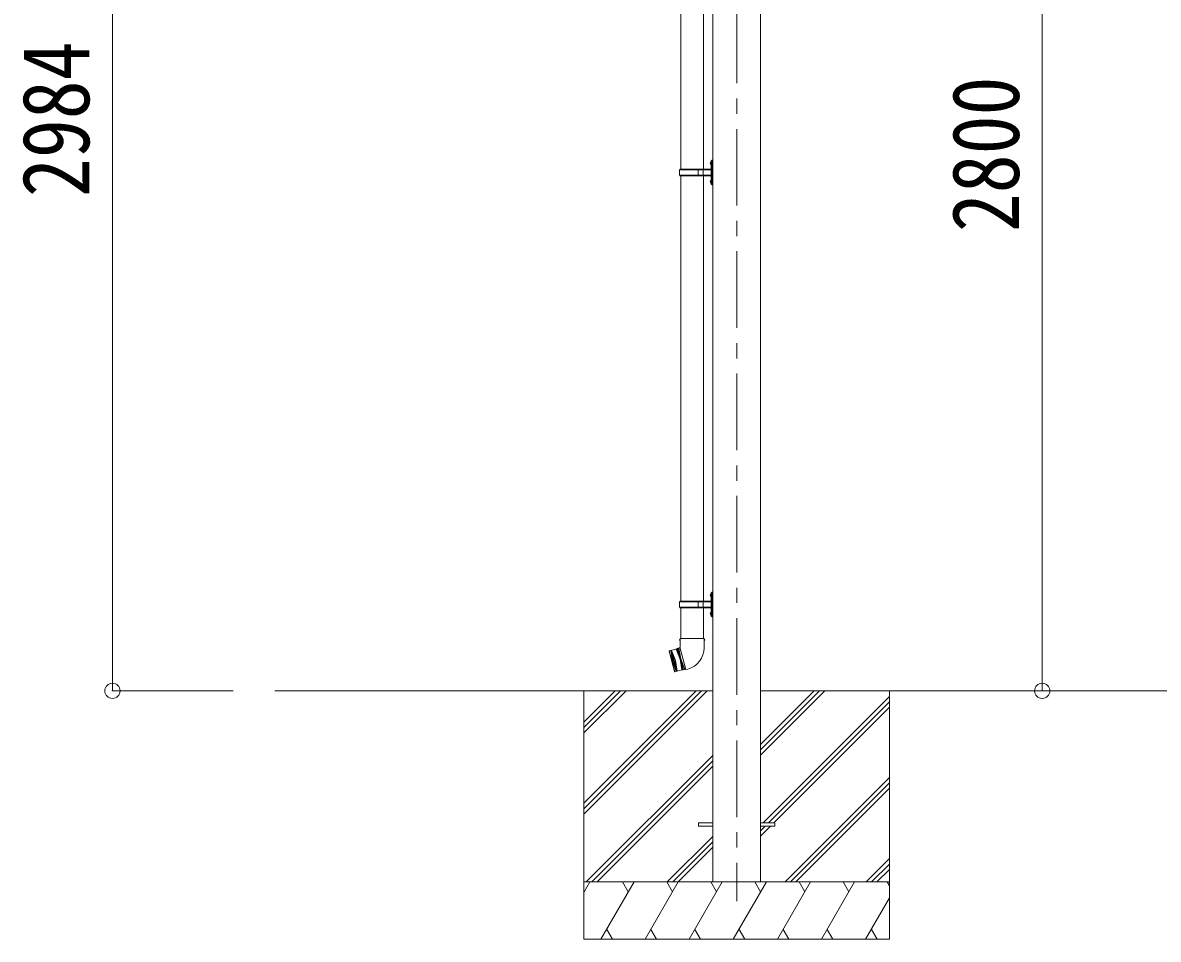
# Model space of a CAD drawing. Units: millimetres at full size, sheet at 1:40. Extents: x -11243 to 11243, y -7760 to 7760.
# Drawn here: x 1114 to 4087, y -5028 to -2630 of the extents above; entities that cross this region are included whole.
import ezdxf
from ezdxf.enums import TextEntityAlignment as Align

# ---------------------------------------------------------------- set-up
doc = ezdxf.new("R2010")
doc.units = ezdxf.units.MM
doc.header["$LTSCALE"] = 40
doc.header["$PDMODE"] = 32
doc.header["$PDSIZE"] = 40
doc.linetypes.add('CHAIN1', pattern=[8, 5, -1, 1, -1])
for name, color, linetype, lineweight in [('0-0_0', 7, 'Continuous', 9), ('0-1_本体', 5, 'CHAIN1', 9), ('0-3_ELV2', 7, 'Continuous', 9), ('0-6_OTH_LINE', 6, 'Continuous', 9), ('0-9_OUTLINE', 7, 'Continuous', 9)]:
    doc.layers.add(name, color=color, linetype=linetype, lineweight=lineweight)
doc.styles.add('ＭＳ ゴシック', font='')
doc.styles.get('ＭＳ ゴシック').set_extended_font_data('MS Gothic')

msp = doc.modelspace()

# ---------------------------------------------------------------- linework, layer by layer
at = {"layer": '0-0_0'}
for p, q in [((1774.46, -4378.22), (2920.52, -4378.22)), ((2583.02, -4378.22), (2583.02, -5028.22)), ((2583.02, -4672.39), (2877.2, -4378.22)), ((2583.02, -4686.53), (2891.34, -4378.22)), ((2583.02, -4700.68), (2905.48, -4378.22)), ((2583.02, -4488.55), (2693.35, -4378.22)), ((2583.02, -4474.4), (2679.21, -4378.22)), ((2583.02, -4460.26), (2665.07, -4378.22)), ((3045.52, -4546.55), (3213.85, -4378.22)), ((3045.52, -4532.4), (3199.71, -4378.22)), ((3045.52, -4518.26), (3185.57, -4378.22)), ((3045.52, -4378.22), (6020.56, -4378.22)), ((3052.19, -4723.72), (3383.02, -4392.9)), ((3383.02, -4378.22), (3383.02, -5028.22)), ((3066.34, -4723.72), (3383.02, -4407.04)), ((3080.48, -4723.72), (3383.02, -4421.18)), ((2589.33, -4878.22), (2920.52, -4547.03)), ((2603.47, -4878.22), (2920.52, -4561.17)), ((2617.61, -4878.22), (2920.52, -4575.31)), ((3109.83, -4878.22), (3383.02, -4605.03)), ((3123.97, -4878.22), (3383.02, -4619.17)), ((3138.11, -4878.22), (3383.02, -4633.31)), ((3045.52, -4758.68), (3071.48, -4732.72)), ((3045.52, -4744.53), (3057.34, -4732.72)), ((2920.52, -4759.16), (2801.46, -4878.22)), ((2815.6, -4878.22), (2920.52, -4773.3)), ((2829.74, -4878.22), (2920.52, -4787.44)), ((3321.96, -4878.22), (3383.02, -4817.16)), ((3336.1, -4878.22), (3383.02, -4831.3)), ((3350.24, -4878.22), (3383.02, -4845.44)), ((3383.02, -4878.22), (2583.02, -4878.22)), ((2583.02, -4905.72), (2598.9, -4878.22)), ((2627.77, -5028.22), (2714.37, -4878.22)), ((2699.37, -4904.2), (2684.37, -4878.21)), ((2743.24, -5028.21), (2829.84, -4878.22)), ((2814.84, -4904.2), (2799.84, -4878.22)), ((2858.71, -5028.22), (2945.31, -4878.22)), ((2930.31, -4904.2), (2915.31, -4878.22)), ((2974.18, -5028.22), (3060.78, -4878.22)), ((3045.78, -4904.2), (3030.78, -4878.21)), ((3089.65, -5028.22), (3176.25, -4878.22)), ((3161.25, -4904.2), (3146.25, -4878.22)), ((3205.12, -5028.22), (3291.72, -4878.22)), ((3261.72, -4878.22), (3276.72, -4904.2)), ((3377.19, -4878.22), (3383.02, -4888.32)), ((3320.59, -5028.22), (3383.02, -4920.08)), ((2642.76, -5002.24), (2657.76, -5028.22)), ((2758.23, -5002.24), (2773.23, -5028.21)), ((2873.71, -5002.23), (2888.7, -5028.22)), ((2989.17, -5002.24), (3004.17, -5028.22)), ((3104.64, -5002.24), (3119.64, -5028.22)), ((3220.11, -5002.24), (3235.11, -5028.22)), ((3335.58, -5002.24), (3350.58, -5028.22)), ((2583.02, -5028.22), (3383.02, -5028.22))]:
    msp.add_line(p, q, dxfattribs=at)
at = {"layer": '0-1_本体'}
msp.add_line((2983.02, -1308.39), (2983.02, -4928.83), dxfattribs=at)
at = {"layer": '0-3_ELV2', "color": 4}
for p, q in [((2920.52, -4878.22), (2920.52, -1579.32)), ((3045.52, -1579.32), (3045.52, -4878.22)), ((2883.02, -4723.72), (2920.52, -4723.72)), ((2883.02, -4723.72), (2883.02, -4732.72)), ((3045.52, -4723.72), (3083.02, -4723.72)), ((3083.02, -4723.72), (3083.02, -4732.72)), ((2883.02, -4732.72), (2920.52, -4732.72)), ((3045.52, -4732.72), (3083.02, -4732.72))]:
    msp.add_line(p, q, dxfattribs=at)
at = {"layer": '0-6_OTH_LINE'}
for p, q in [((1348.99, -4378.22), (1348.99, -1394.44)), ((3782.69, -1578.22), (3782.69, -4378.22)), ((1348.99, -4378.22), (1665.23, -4378.22)), ((3782.69, -4378.22), (3142.66, -4378.22))]:
    msp.add_line(p, q, dxfattribs=at)
for p in [(1348.99, -4378.22), (3782.69, -4378.22)]:
    msp.add_point(p, dxfattribs=at)
at = {"layer": '0-9_OUTLINE'}
for p, q in [((2836.67, -1901.22), (2836.67, -3013.21)), ((2896.37, -1901.22), (2896.37, -3013.21)), ((2914.22, -2996.07), (2916.26, -2997.07)), ((2915.49, -2994.07), (2916.12, -2994.07)), ((2915.49, -2994.07), (2915.49, -3002.37)), ((2916.12, -2994.07), (2916.52, -2994.47)), ((2916.26, -2997.07), (2916.87, -2998.22)), ((2918.52, -2989.72), (2916.52, -2991.72)), ((2916.52, -2991.72), (2916.52, -3052.72)), ((2918.52, -2989.72), (2918.52, -3054.72)), ((2918.52, -2989.72), (2920.52, -2989.72)), ((2833.52, -3015.22), (2834.52, -3013.22)), ((2833.52, -3029.22), (2833.52, -3015.22)), ((2882.01, -3015.22), (2833.52, -3015.22)), ((2833.52, -3029.22), (2834.52, -3031.22)), ((2882.01, -3029.22), (2833.52, -3029.22)), ((2916.02, -3013.22), (2834.52, -3013.22)), ((2834.52, -3031.22), (2916.02, -3031.22)), ((2836.67, -3031.21), (2836.67, -4143.22)), ((2882.01, -3031.22), (2882.01, -3013.22)), ((2882.77, -3013.22), (2884.77, -3015.22)), ((2882.77, -3031.22), (2884.77, -3029.22)), ((2916.02, -3015.22), (2884.77, -3015.22)), ((2916.02, -3029.22), (2884.77, -3029.22)), ((2895.14, -3015.22), (2893.14, -3013.22)), ((2895.14, -3029.22), (2893.14, -3031.22)), ((2895.14, -3029.22), (2895.14, -3015.22)), ((2896.37, -3031.21), (2896.37, -4143.22)), ((2915.49, -3002.37), (2916.12, -3002.37)), ((2914.22, -3044.07), (2916.26, -3045.07)), ((2915.49, -3042.07), (2916.12, -3042.07)), ((2915.49, -3042.07), (2915.49, -3050.37)), ((2915.49, -3050.37), (2916.12, -3050.37)), ((2916.12, -3042.07), (2916.12, -3050.37)), ((2916.12, -3042.07), (2916.52, -3042.47)), ((2916.12, -3050.37), (2916.52, -3049.97)), ((2916.26, -3045.07), (2916.87, -3046.22)), ((2916.52, -3052.72), (2918.52, -3054.72)), ((2920.52, -3054.72), (2918.52, -3054.72)), ((2914.22, -4126.07), (2916.26, -4127.07)), ((2915.49, -4124.07), (2916.12, -4124.07)), ((2915.49, -4124.07), (2915.49, -4132.37)), ((2916.12, -4124.07), (2916.52, -4124.47)), ((2916.26, -4127.07), (2916.87, -4128.22)), ((2918.52, -4119.72), (2916.52, -4121.72)), ((2916.52, -4121.72), (2916.52, -4182.72)), ((2918.52, -4119.72), (2918.52, -4184.72)), ((2918.52, -4119.72), (2920.52, -4119.72)), ((2833.52, -4145.22), (2834.52, -4143.22)), ((2833.52, -4159.22), (2833.52, -4145.22)), ((2882.01, -4145.22), (2833.52, -4145.22)), ((2833.52, -4159.22), (2834.52, -4161.22)), ((2882.01, -4159.22), (2833.52, -4159.22)), ((2916.02, -4143.22), (2834.52, -4143.22)), ((2834.52, -4161.22), (2916.02, -4161.22)), ((2836.67, -4161.22), (2836.67, -4240.92)), ((2882.01, -4161.22), (2882.01, -4143.22)), ((2882.77, -4143.22), (2884.77, -4145.22)), ((2882.77, -4161.22), (2884.77, -4159.22)), ((2916.02, -4145.22), (2884.77, -4145.22)), ((2916.02, -4159.22), (2884.77, -4159.22)), ((2895.14, -4145.22), (2893.14, -4143.22)), ((2895.14, -4159.22), (2893.14, -4161.22)), ((2895.14, -4159.22), (2895.14, -4145.22)), ((2896.37, -4161.22), (2896.37, -4240.92)), ((2915.49, -4132.37), (2916.12, -4132.37)), ((2914.22, -4174.07), (2916.26, -4175.07)), ((2915.49, -4172.07), (2916.12, -4172.07)), ((2915.49, -4172.07), (2915.49, -4180.37)), ((2915.49, -4180.37), (2916.12, -4180.37)), ((2916.12, -4172.07), (2916.12, -4180.37)), ((2916.12, -4172.07), (2916.52, -4172.47)), ((2916.12, -4180.37), (2916.52, -4179.97)), ((2916.26, -4175.07), (2916.87, -4176.22)), ((2916.52, -4182.72), (2918.52, -4184.72)), ((2920.52, -4184.72), (2918.52, -4184.72)), ((2834.82, -4240.92), (2833.12, -4245.42)), ((2834.85, -4245.92), (2833.12, -4245.42)), ((2898.22, -4240.92), (2834.82, -4240.92)), ((2834.82, -4240.92), (2834.96, -4264.16)), ((2898.22, -4240.92), (2898.07, -4265.92)), ((2806.24, -4274.45), (2806.59, -4273.83)), ((2806.24, -4274.45), (2820.55, -4327.86)), ((2824.46, -4269.05), (2806.59, -4273.83)), ((2821.16, -4328.22), (2806.59, -4273.83)), ((2810.45, -4272.8), (2825.02, -4327.18)), ((2814.84, -4300.77), (2810.45, -4272.8)), ((2812.38, -4272.28), (2826.96, -4326.66)), ((2822.57, -4298.7), (2812.38, -4272.28)), ((2827.1, -4267.3), (2824.46, -4269.05)), ((2827.1, -4267.3), (2829.03, -4266.79)), ((2842.19, -4323.62), (2827.1, -4267.3)), ((2831.99, -4266.25), (2829.03, -4266.79)), ((2829.03, -4266.79), (2844.12, -4323.1)), ((2834.89, -4265.47), (2831.99, -4266.25)), ((2831.99, -4266.25), (2836.57, -4294.94)), ((2834.96, -4264.16), (2834.57, -4264.27)), ((2834.57, -4264.27), (2850.17, -4322.51)), ((2814.84, -4300.77), (2825.02, -4327.18)), ((2822.57, -4298.7), (2826.96, -4326.66)), ((2846.95, -4322.08), (2836.57, -4294.94)), ((2821.16, -4328.22), (2820.55, -4327.86)), ((2839.03, -4323.43), (2821.16, -4328.22)), ((2842.19, -4323.62), (2839.03, -4323.43)), ((2842.19, -4323.62), (2844.12, -4323.1)), ((2846.95, -4322.08), (2844.12, -4323.1)), ((2849.85, -4321.31), (2846.95, -4322.08)), ((2850.17, -4322.51), (2855.08, -4321.2))]:
    msp.add_line(p, q, dxfattribs=at)
for points in [[(2914.22, -3000.37), (2916.26, -2999.37), (2916.87, -2998.22)], [(2916.12, -2994.07), (2916.12, -3002.37), (2916.52, -3001.97)], [(2914.22, -3048.37), (2916.26, -3047.37), (2916.87, -3046.22)], [(2914.22, -4130.37), (2916.26, -4129.37), (2916.87, -4128.22)], [(2916.12, -4124.07), (2916.12, -4132.37), (2916.52, -4131.97)], [(2914.22, -4178.37), (2916.26, -4177.37), (2916.87, -4176.22)], [(2898.22, -4240.92), (2899.72, -4245.42), (2898.19, -4245.92)], [(2824.46, -4269.05), (2834.64, -4295.46), (2839.03, -4323.43)]]:
    msp.add_lwpolyline(points, dxfattribs=at)
for centre, radius, start, end in [((2919.82, -2998.22), 6, 136.21765, 223.78235), ((2916.02, -3012.72), 0.5, 270, 0), ((2916.02, -3014.72), 0.5, 270, 0), ((2916.02, -3029.72), 0.5, 0, 90), ((2916.02, -3031.72), 0.5, 0, 90), ((2919.82, -3046.22), 6, 136.21765, 223.78235), ((2919.82, -4128.22), 6, 136.21765, 223.78235), ((2916.02, -4142.72), 0.5, 270, 0), ((2916.02, -4144.72), 0.5, 270, 0), ((2916.02, -4159.72), 0.5, 0, 90), ((2916.02, -4161.72), 0.5, 0, 90), ((2919.82, -4176.22), 6, 136.21765, 223.78235), ((2840.07, -4265.17), 58, 285, 359.65623)]:
    msp.add_arc(centre, radius, start, end, dxfattribs=at)

# ---------------------------------------------------------------- texts
at = {"layer": '0-6_OTH_LINE', "color": 7, "style": 'ＭＳ ゴシック', "width": 0.85}
for s, p in [('2984', (1340.99, -3086.33)), ('2800', (3774.69, -3178.22))]:
    msp.add_text(s, height=176, rotation=90, dxfattribs=at).set_placement(p, align=Align.BOTTOM_LEFT)

doc.saveas('drawing.dxf')
